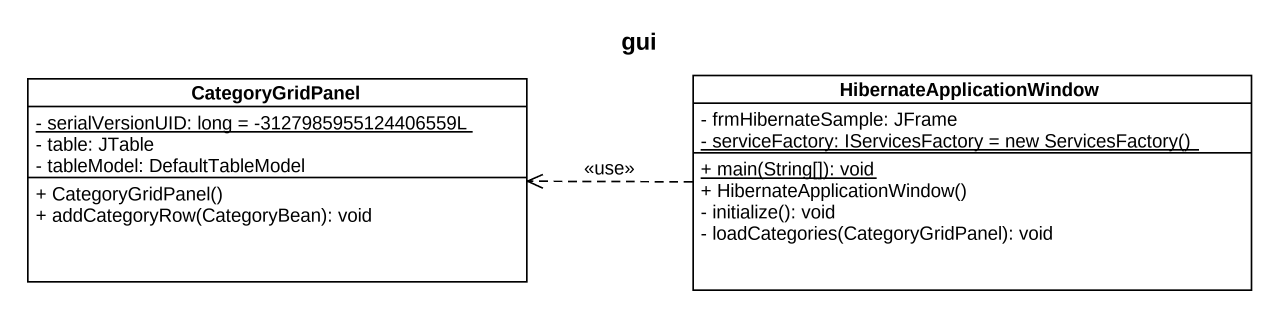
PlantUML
@startuml
title gui
hide circle
hide empty members
skinparam classAttributeIconSize 0
class CategoryGridPanel {
  {static} - serialVersionUID: long = -3127985955124406559L
  - table: JTable
  - tableModel: DefaultTableModel
  + CategoryGridPanel()
  + addCategoryRow(CategoryBean): void
}
class HibernateApplicationWindow {
  - frmHibernateSample: JFrame
  {static} {field} - serviceFactory: IServicesFactory = new ServicesFactory()
  {static} + main(String[]): void
  + HibernateApplicationWindow()
  - initialize(): void
  - loadCategories(CategoryGridPanel): void
}
HibernateApplicationWindow .left.> CategoryGridPanel : <<use>>
@enduml
